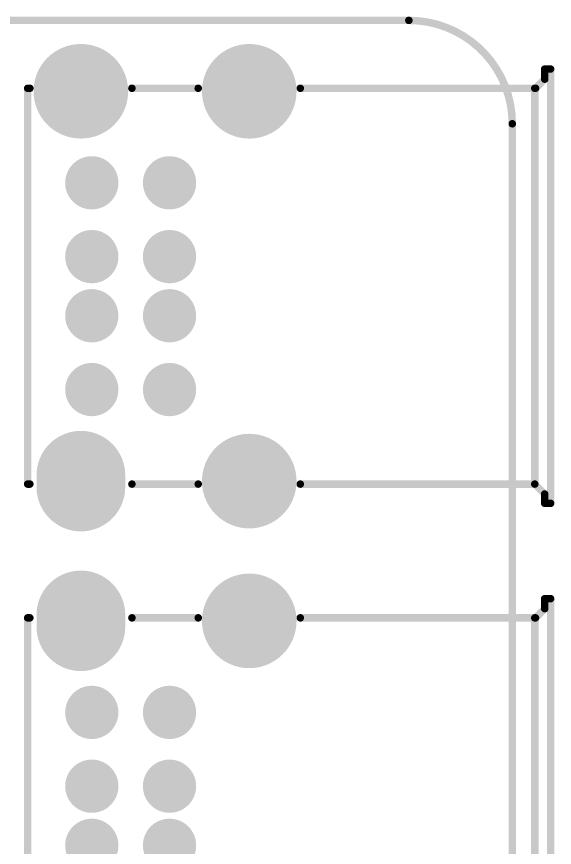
# Model space of a CAD drawing. Header units: millimetres. Extents: x 33.87 to 37.32, y 19.03 to 21.28.
# Drawn here: x 36.566 to 37.283, y 20.177 to 21.285 of the extents above; entities that cross this region are included whole.
import ezdxf

# ---------------------------------------------------------------- set-up
doc = ezdxf.new("R2010")
doc.units = ezdxf.units.MM
doc.header["$MEASUREMENT"] = 0
for name, color, linetype in [('KeepOutLayer', 6, 'Continuous'), ('MidLayer1', 16, 'Continuous'), ('MidLayer2', 76, 'Continuous'), ('MidLayer3', 90, 'Continuous'), ('MidLayer4', 156, 'Continuous'), ('MidLayer5', 130, 'Continuous'), ('MidLayer6', 216, 'Continuous'), ('MultiLayer', 9, 'Continuous'), ('TopLayer', 1, 'Continuous'), ('TopOverlay', 2, 'Continuous'), ('TopSolder', 216, 'Continuous')]:
    doc.layers.add(name, color=color, linetype=linetype)

# ---------------------------------------------------------------- blocks, each defined once
blk = doc.blocks.new('USB_HOST_2_16')
at = {"layer": 'MidLayer1'}
for points, const_width in [([(-0.1417, 0.2598, 1), (-0.0827, 0.2598, 1)], 0.0591), ([(0.0827, 0.2598, 1), (0.1417, 0.2598, 1)], 0.0591), ([(-0.1134, 0.1378, 1), (-0.0819, 0.1378, 1)], 0.0315), ([(-0.0098, 0.1378, 1), (0.0217, 0.1378, 1)], 0.0315), ([(-0.1134, 0.0394, 1), (-0.0819, 0.0394, 1)], 0.0315), ([(-0.0098, 0.0394, 1), (0.0217, 0.0394, 1)], 0.0315), ([(-0.1134, -0.0394, 1), (-0.0819, -0.0394, 1)], 0.0315), ([(-0.0098, -0.0394, 1), (0.0217, -0.0394, 1)], 0.0315), ([(-0.1134, -0.1378, 1), (-0.0819, -0.1378, 1)], 0.0315), ([(-0.0098, -0.1378, 1), (0.0217, -0.1378, 1)], 0.0315), ([(-0.1398, -0.252, 1), (-0.0846, -0.252, 1)], 0.0551), ([(0.0827, -0.2598, 1), (0.1417, -0.2598, 1)], 0.0591), ([(-0.1398, -0.2677, 1), (-0.0846, -0.2677, 1)], 0.0551)]:
    blk.add_lwpolyline(points, format="xyb", close=True, dxfattribs=dict(at, const_width=const_width))
at = {"layer": 'MidLayer1', "const_width": 0.1102}
blk.add_lwpolyline([(-0.1122, -0.252), (-0.1122, -0.2677)], dxfattribs=at)
at = {"layer": 'MidLayer2'}
for points, const_width in [([(-0.1417, 0.2598, 1), (-0.0827, 0.2598, 1)], 0.0591), ([(0.0827, 0.2598, 1), (0.1417, 0.2598, 1)], 0.0591), ([(-0.1134, 0.1378, 1), (-0.0819, 0.1378, 1)], 0.0315), ([(-0.0098, 0.1378, 1), (0.0217, 0.1378, 1)], 0.0315), ([(-0.1134, 0.0394, 1), (-0.0819, 0.0394, 1)], 0.0315), ([(-0.0098, 0.0394, 1), (0.0217, 0.0394, 1)], 0.0315), ([(-0.1134, -0.0394, 1), (-0.0819, -0.0394, 1)], 0.0315), ([(-0.0098, -0.0394, 1), (0.0217, -0.0394, 1)], 0.0315), ([(-0.1134, -0.1378, 1), (-0.0819, -0.1378, 1)], 0.0315), ([(-0.0098, -0.1378, 1), (0.0217, -0.1378, 1)], 0.0315), ([(-0.1398, -0.252, 1), (-0.0846, -0.252, 1)], 0.0551), ([(0.0827, -0.2598, 1), (0.1417, -0.2598, 1)], 0.0591), ([(-0.1398, -0.2677, 1), (-0.0846, -0.2677, 1)], 0.0551)]:
    blk.add_lwpolyline(points, format="xyb", close=True, dxfattribs=dict(at, const_width=const_width))
at = {"layer": 'MidLayer2', "const_width": 0.1102}
blk.add_lwpolyline([(-0.1122, -0.252), (-0.1122, -0.2677)], dxfattribs=at)
at = {"layer": 'MidLayer3'}
for points, const_width in [([(-0.1417, 0.2598, 1), (-0.0827, 0.2598, 1)], 0.0591), ([(0.0827, 0.2598, 1), (0.1417, 0.2598, 1)], 0.0591), ([(-0.1134, 0.1378, 1), (-0.0819, 0.1378, 1)], 0.0315), ([(-0.0098, 0.1378, 1), (0.0217, 0.1378, 1)], 0.0315), ([(-0.1134, 0.0394, 1), (-0.0819, 0.0394, 1)], 0.0315), ([(-0.0098, 0.0394, 1), (0.0217, 0.0394, 1)], 0.0315), ([(-0.1134, -0.0394, 1), (-0.0819, -0.0394, 1)], 0.0315), ([(-0.0098, -0.0394, 1), (0.0217, -0.0394, 1)], 0.0315), ([(-0.1134, -0.1378, 1), (-0.0819, -0.1378, 1)], 0.0315), ([(-0.0098, -0.1378, 1), (0.0217, -0.1378, 1)], 0.0315), ([(-0.1398, -0.252, 1), (-0.0846, -0.252, 1)], 0.0551), ([(0.0827, -0.2598, 1), (0.1417, -0.2598, 1)], 0.0591), ([(-0.1398, -0.2677, 1), (-0.0846, -0.2677, 1)], 0.0551)]:
    blk.add_lwpolyline(points, format="xyb", close=True, dxfattribs=dict(at, const_width=const_width))
at = {"layer": 'MidLayer3', "const_width": 0.1102}
blk.add_lwpolyline([(-0.1122, -0.252), (-0.1122, -0.2677)], dxfattribs=at)
at = {"layer": 'MidLayer4'}
for points, const_width in [([(-0.1417, 0.2598, 1), (-0.0827, 0.2598, 1)], 0.0591), ([(0.0827, 0.2598, 1), (0.1417, 0.2598, 1)], 0.0591), ([(-0.1134, 0.1378, 1), (-0.0819, 0.1378, 1)], 0.0315), ([(-0.0098, 0.1378, 1), (0.0217, 0.1378, 1)], 0.0315), ([(-0.1134, 0.0394, 1), (-0.0819, 0.0394, 1)], 0.0315), ([(-0.0098, 0.0394, 1), (0.0217, 0.0394, 1)], 0.0315), ([(-0.1134, -0.0394, 1), (-0.0819, -0.0394, 1)], 0.0315), ([(-0.0098, -0.0394, 1), (0.0217, -0.0394, 1)], 0.0315), ([(-0.1134, -0.1378, 1), (-0.0819, -0.1378, 1)], 0.0315), ([(-0.0098, -0.1378, 1), (0.0217, -0.1378, 1)], 0.0315), ([(-0.1398, -0.252, 1), (-0.0846, -0.252, 1)], 0.0551), ([(0.0827, -0.2598, 1), (0.1417, -0.2598, 1)], 0.0591), ([(-0.1398, -0.2677, 1), (-0.0846, -0.2677, 1)], 0.0551)]:
    blk.add_lwpolyline(points, format="xyb", close=True, dxfattribs=dict(at, const_width=const_width))
at = {"layer": 'MidLayer4', "const_width": 0.1102}
blk.add_lwpolyline([(-0.1122, -0.252), (-0.1122, -0.2677)], dxfattribs=at)
at = {"layer": 'MidLayer5'}
for points, const_width in [([(-0.1417, 0.2598, 1), (-0.0827, 0.2598, 1)], 0.0591), ([(0.0827, 0.2598, 1), (0.1417, 0.2598, 1)], 0.0591), ([(-0.1134, 0.1378, 1), (-0.0819, 0.1378, 1)], 0.0315), ([(-0.0098, 0.1378, 1), (0.0217, 0.1378, 1)], 0.0315), ([(-0.1134, 0.0394, 1), (-0.0819, 0.0394, 1)], 0.0315), ([(-0.0098, 0.0394, 1), (0.0217, 0.0394, 1)], 0.0315), ([(-0.1134, -0.0394, 1), (-0.0819, -0.0394, 1)], 0.0315), ([(-0.0098, -0.0394, 1), (0.0217, -0.0394, 1)], 0.0315), ([(-0.1134, -0.1378, 1), (-0.0819, -0.1378, 1)], 0.0315), ([(-0.0098, -0.1378, 1), (0.0217, -0.1378, 1)], 0.0315), ([(-0.1398, -0.252, 1), (-0.0846, -0.252, 1)], 0.0551), ([(0.0827, -0.2598, 1), (0.1417, -0.2598, 1)], 0.0591), ([(-0.1398, -0.2677, 1), (-0.0846, -0.2677, 1)], 0.0551)]:
    blk.add_lwpolyline(points, format="xyb", close=True, dxfattribs=dict(at, const_width=const_width))
at = {"layer": 'MidLayer5', "const_width": 0.1102}
blk.add_lwpolyline([(-0.1122, -0.252), (-0.1122, -0.2677)], dxfattribs=at)
at = {"layer": 'MidLayer6'}
for points, const_width in [([(-0.1417, 0.2598, 1), (-0.0827, 0.2598, 1)], 0.0591), ([(0.0827, 0.2598, 1), (0.1417, 0.2598, 1)], 0.0591), ([(-0.1134, 0.1378, 1), (-0.0819, 0.1378, 1)], 0.0315), ([(-0.0098, 0.1378, 1), (0.0217, 0.1378, 1)], 0.0315), ([(-0.1134, 0.0394, 1), (-0.0819, 0.0394, 1)], 0.0315), ([(-0.0098, 0.0394, 1), (0.0217, 0.0394, 1)], 0.0315), ([(-0.1134, -0.0394, 1), (-0.0819, -0.0394, 1)], 0.0315), ([(-0.0098, -0.0394, 1), (0.0217, -0.0394, 1)], 0.0315), ([(-0.1134, -0.1378, 1), (-0.0819, -0.1378, 1)], 0.0315), ([(-0.0098, -0.1378, 1), (0.0217, -0.1378, 1)], 0.0315), ([(-0.1398, -0.252, 1), (-0.0846, -0.252, 1)], 0.0551), ([(0.0827, -0.2598, 1), (0.1417, -0.2598, 1)], 0.0591), ([(-0.1398, -0.2677, 1), (-0.0846, -0.2677, 1)], 0.0551)]:
    blk.add_lwpolyline(points, format="xyb", close=True, dxfattribs=dict(at, const_width=const_width))
at = {"layer": 'MidLayer6', "const_width": 0.1102}
blk.add_lwpolyline([(-0.1122, -0.252), (-0.1122, -0.2677)], dxfattribs=at)
at = {"layer": 'MultiLayer'}
for points, const_width in [([(-0.1417, 0.2598, 1), (-0.0827, 0.2598, 1)], 0.0591), ([(0.0827, 0.2598, 1), (0.1417, 0.2598, 1)], 0.0591), ([(-0.1134, 0.1378, 1), (-0.0819, 0.1378, 1)], 0.0315), ([(-0.0098, 0.1378, 1), (0.0217, 0.1378, 1)], 0.0315), ([(-0.1134, 0.0394, 1), (-0.0819, 0.0394, 1)], 0.0315), ([(-0.0098, 0.0394, 1), (0.0217, 0.0394, 1)], 0.0315), ([(-0.1134, -0.0394, 1), (-0.0819, -0.0394, 1)], 0.0315), ([(-0.0098, -0.0394, 1), (0.0217, -0.0394, 1)], 0.0315), ([(-0.1134, -0.1378, 1), (-0.0819, -0.1378, 1)], 0.0315), ([(-0.0098, -0.1378, 1), (0.0217, -0.1378, 1)], 0.0315), ([(-0.1398, -0.252, 1), (-0.0846, -0.252, 1)], 0.0551), ([(0.0827, -0.2598, 1), (0.1417, -0.2598, 1)], 0.0591), ([(-0.1398, -0.2677, 1), (-0.0846, -0.2677, 1)], 0.0551)]:
    blk.add_lwpolyline(points, format="xyb", close=True, dxfattribs=dict(at, const_width=const_width))
at = {"layer": 'MultiLayer', "const_width": 0.1102}
blk.add_lwpolyline([(-0.1122, -0.252), (-0.1122, -0.2677)], dxfattribs=at)
at = {"layer": 'TopLayer'}
for points, const_width in [([(-0.1417, 0.2598, 1), (-0.0827, 0.2598, 1)], 0.0591), ([(0.0827, 0.2598, 1), (0.1417, 0.2598, 1)], 0.0591), ([(-0.1134, 0.1378, 1), (-0.0819, 0.1378, 1)], 0.0315), ([(-0.0098, 0.1378, 1), (0.0217, 0.1378, 1)], 0.0315), ([(-0.1134, 0.0394, 1), (-0.0819, 0.0394, 1)], 0.0315), ([(-0.0098, 0.0394, 1), (0.0217, 0.0394, 1)], 0.0315), ([(-0.1134, -0.0394, 1), (-0.0819, -0.0394, 1)], 0.0315), ([(-0.0098, -0.0394, 1), (0.0217, -0.0394, 1)], 0.0315), ([(-0.1134, -0.1378, 1), (-0.0819, -0.1378, 1)], 0.0315), ([(-0.0098, -0.1378, 1), (0.0217, -0.1378, 1)], 0.0315), ([(-0.1398, -0.252, 1), (-0.0846, -0.252, 1)], 0.0551), ([(0.0827, -0.2598, 1), (0.1417, -0.2598, 1)], 0.0591), ([(-0.1398, -0.2677, 1), (-0.0846, -0.2677, 1)], 0.0551)]:
    blk.add_lwpolyline(points, format="xyb", close=True, dxfattribs=dict(at, const_width=const_width))
at = {"layer": 'TopLayer', "const_width": 0.1102}
blk.add_lwpolyline([(-0.1122, -0.252), (-0.1122, -0.2677)], dxfattribs=at)
at = {"layer": 'TopOverlay', "const_width": 0.01}
for points in [[(0.5059, 0.2894), (0.5138, 0.2894)], [(0.5059, 0.276), (0.5059, 0.2894)], [(0.5138, -0.2894), (0.5138, 0.2894)], [(0.4937, 0.2638), (0.5059, 0.276)], [(-0.1831, -0.2638), (-0.1831, 0.2638)], [(-0.1831, 0.2638), (-0.1802, 0.2638)], [(-0.0442, 0.2638), (0.0442, 0.2638)], [(0.1802, 0.2638), (0.4927, 0.2638)], [(0.4927, -0.2638), (0.4927, 0.2638)], [(-0.1831, -0.2638), (-0.1802, -0.2638)], [(-0.0442, -0.2638), (0.0442, -0.2638)], [(0.1802, -0.2638), (0.4927, -0.2638)], [(0.4927, -0.2638), (0.5059, -0.277)], [(0.5059, -0.2894), (0.5059, -0.277)], [(0.5059, -0.2894), (0.5138, -0.2894)]]:
    blk.add_lwpolyline(points, dxfattribs=at)
at = {"layer": 'TopOverlay', "const_width": 0.005}
for points in [[(0.5034, 0.2894, 1), (0.5084, 0.2894, 1)], [(0.5034, 0.2894, 1), (0.5084, 0.2894, 1)], [(0.5113, 0.2894, 1), (0.5163, 0.2894, 1)], [(0.5113, 0.2894, 1), (0.5163, 0.2894, 1)], [(0.5034, 0.276, 1), (0.5084, 0.276, 1)], [(0.5034, 0.276, 1), (0.5084, 0.276, 1)], [(-0.1856, 0.2638, 1), (-0.1806, 0.2638, 1)], [(-0.1856, 0.2638, 1), (-0.1806, 0.2638, 1)], [(-0.1827, 0.2638, 1), (-0.1777, 0.2638, 1)], [(-0.0467, 0.2638, 1), (-0.0417, 0.2638, 1)], [(0.0417, 0.2638, 1), (0.0467, 0.2638, 1)], [(0.1777, 0.2638, 1), (0.1827, 0.2638, 1)], [(0.4902, 0.2638, 1), (0.4952, 0.2638, 1)], [(0.4902, 0.2638, 1), (0.4952, 0.2638, 1)], [(0.4912, 0.2638, 1), (0.4962, 0.2638, 1)], [(-0.1856, -0.2638, 1), (-0.1806, -0.2638, 1)], [(-0.1856, -0.2638, 1), (-0.1806, -0.2638, 1)], [(-0.1827, -0.2638, 1), (-0.1777, -0.2638, 1)], [(-0.0467, -0.2638, 1), (-0.0417, -0.2638, 1)], [(0.0417, -0.2638, 1), (0.0467, -0.2638, 1)], [(0.1777, -0.2638, 1), (0.1827, -0.2638, 1)], [(0.4902, -0.2638, 1), (0.4952, -0.2638, 1)], [(0.4902, -0.2638, 1), (0.4952, -0.2638, 1)], [(0.4902, -0.2638, 1), (0.4952, -0.2638, 1)], [(0.5034, -0.277, 1), (0.5084, -0.277, 1)], [(0.5034, -0.277, 1), (0.5084, -0.277, 1)], [(0.5034, -0.2894, 1), (0.5084, -0.2894, 1)], [(0.5034, -0.2894, 1), (0.5084, -0.2894, 1)], [(0.5113, -0.2894, 1), (0.5163, -0.2894, 1)], [(0.5113, -0.2894, 1), (0.5163, -0.2894, 1)]]:
    blk.add_lwpolyline(points, format="xyb", close=True, dxfattribs=at)
at = {"layer": 'TopSolder'}
for points, const_width in [([(-0.1437, 0.2598, 1), (-0.0807, 0.2598, 1)], 0.0631), ([(0.0807, 0.2598, 1), (0.1437, 0.2598, 1)], 0.0631), ([(-0.1154, 0.1378, 1), (-0.0799, 0.1378, 1)], 0.0355), ([(-0.0118, 0.1378, 1), (0.0237, 0.1378, 1)], 0.0355), ([(-0.1154, 0.0394, 1), (-0.0799, 0.0394, 1)], 0.0355), ([(-0.0118, 0.0394, 1), (0.0237, 0.0394, 1)], 0.0355), ([(-0.1154, -0.0394, 1), (-0.0799, -0.0394, 1)], 0.0355), ([(-0.0118, -0.0394, 1), (0.0237, -0.0394, 1)], 0.0355), ([(-0.1154, -0.1378, 1), (-0.0799, -0.1378, 1)], 0.0355), ([(-0.0118, -0.1378, 1), (0.0237, -0.1378, 1)], 0.0355), ([(-0.1418, -0.252, 1), (-0.0826, -0.252, 1)], 0.0591), ([(0.0807, -0.2598, 1), (0.1437, -0.2598, 1)], 0.0631), ([(-0.1418, -0.2677, 1), (-0.0826, -0.2677, 1)], 0.0591)]:
    blk.add_lwpolyline(points, format="xyb", close=True, dxfattribs=dict(at, const_width=const_width))
at = {"layer": 'TopSolder', "const_width": 0.1182}
blk.add_lwpolyline([(-0.1122, -0.252), (-0.1122, -0.2677)], dxfattribs=at)
blk = doc.blocks.new('USB_HOST_2_17')
at = {"layer": 'MidLayer1', "const_width": 0.1102}
blk.add_lwpolyline([(-0.1122, 0.2677), (-0.1122, 0.252)], dxfattribs=at)
at = {"layer": 'MidLayer1'}
for points, const_width in [([(-0.1398, 0.2677, 1), (-0.0846, 0.2677, 1)], 0.0551), ([(0.0827, 0.2598, 1), (0.1417, 0.2598, 1)], 0.0591), ([(-0.1398, 0.252, 1), (-0.0846, 0.252, 1)], 0.0551), ([(-0.1134, 0.1378, 1), (-0.0819, 0.1378, 1)], 0.0315), ([(-0.0098, 0.1378, 1), (0.0217, 0.1378, 1)], 0.0315), ([(-0.1134, 0.0394, 1), (-0.0819, 0.0394, 1)], 0.0315), ([(-0.0098, 0.0394, 1), (0.0217, 0.0394, 1)], 0.0315), ([(-0.1134, -0.0394, 1), (-0.0819, -0.0394, 1)], 0.0315), ([(-0.0098, -0.0394, 1), (0.0217, -0.0394, 1)], 0.0315), ([(-0.1134, -0.1378, 1), (-0.0819, -0.1378, 1)], 0.0315), ([(-0.0098, -0.1378, 1), (0.0217, -0.1378, 1)], 0.0315), ([(-0.1417, -0.2598, 1), (-0.0827, -0.2598, 1)], 0.0591), ([(0.0827, -0.2598, 1), (0.1417, -0.2598, 1)], 0.0591)]:
    blk.add_lwpolyline(points, format="xyb", close=True, dxfattribs=dict(at, const_width=const_width))
at = {"layer": 'MidLayer2', "const_width": 0.1102}
blk.add_lwpolyline([(-0.1122, 0.2677), (-0.1122, 0.252)], dxfattribs=at)
at = {"layer": 'MidLayer2'}
for points, const_width in [([(-0.1398, 0.2677, 1), (-0.0846, 0.2677, 1)], 0.0551), ([(0.0827, 0.2598, 1), (0.1417, 0.2598, 1)], 0.0591), ([(-0.1398, 0.252, 1), (-0.0846, 0.252, 1)], 0.0551), ([(-0.1134, 0.1378, 1), (-0.0819, 0.1378, 1)], 0.0315), ([(-0.0098, 0.1378, 1), (0.0217, 0.1378, 1)], 0.0315), ([(-0.1134, 0.0394, 1), (-0.0819, 0.0394, 1)], 0.0315), ([(-0.0098, 0.0394, 1), (0.0217, 0.0394, 1)], 0.0315), ([(-0.1134, -0.0394, 1), (-0.0819, -0.0394, 1)], 0.0315), ([(-0.0098, -0.0394, 1), (0.0217, -0.0394, 1)], 0.0315), ([(-0.1134, -0.1378, 1), (-0.0819, -0.1378, 1)], 0.0315), ([(-0.0098, -0.1378, 1), (0.0217, -0.1378, 1)], 0.0315), ([(-0.1417, -0.2598, 1), (-0.0827, -0.2598, 1)], 0.0591), ([(0.0827, -0.2598, 1), (0.1417, -0.2598, 1)], 0.0591)]:
    blk.add_lwpolyline(points, format="xyb", close=True, dxfattribs=dict(at, const_width=const_width))
at = {"layer": 'MidLayer3', "const_width": 0.1102}
blk.add_lwpolyline([(-0.1122, 0.2677), (-0.1122, 0.252)], dxfattribs=at)
at = {"layer": 'MidLayer3'}
for points, const_width in [([(-0.1398, 0.2677, 1), (-0.0846, 0.2677, 1)], 0.0551), ([(0.0827, 0.2598, 1), (0.1417, 0.2598, 1)], 0.0591), ([(-0.1398, 0.252, 1), (-0.0846, 0.252, 1)], 0.0551), ([(-0.1134, 0.1378, 1), (-0.0819, 0.1378, 1)], 0.0315), ([(-0.0098, 0.1378, 1), (0.0217, 0.1378, 1)], 0.0315), ([(-0.1134, 0.0394, 1), (-0.0819, 0.0394, 1)], 0.0315), ([(-0.0098, 0.0394, 1), (0.0217, 0.0394, 1)], 0.0315), ([(-0.1134, -0.0394, 1), (-0.0819, -0.0394, 1)], 0.0315), ([(-0.0098, -0.0394, 1), (0.0217, -0.0394, 1)], 0.0315), ([(-0.1134, -0.1378, 1), (-0.0819, -0.1378, 1)], 0.0315), ([(-0.0098, -0.1378, 1), (0.0217, -0.1378, 1)], 0.0315), ([(-0.1417, -0.2598, 1), (-0.0827, -0.2598, 1)], 0.0591), ([(0.0827, -0.2598, 1), (0.1417, -0.2598, 1)], 0.0591)]:
    blk.add_lwpolyline(points, format="xyb", close=True, dxfattribs=dict(at, const_width=const_width))
at = {"layer": 'MidLayer4', "const_width": 0.1102}
blk.add_lwpolyline([(-0.1122, 0.2677), (-0.1122, 0.252)], dxfattribs=at)
at = {"layer": 'MidLayer4'}
for points, const_width in [([(-0.1398, 0.2677, 1), (-0.0846, 0.2677, 1)], 0.0551), ([(0.0827, 0.2598, 1), (0.1417, 0.2598, 1)], 0.0591), ([(-0.1398, 0.252, 1), (-0.0846, 0.252, 1)], 0.0551), ([(-0.1134, 0.1378, 1), (-0.0819, 0.1378, 1)], 0.0315), ([(-0.0098, 0.1378, 1), (0.0217, 0.1378, 1)], 0.0315), ([(-0.1134, 0.0394, 1), (-0.0819, 0.0394, 1)], 0.0315), ([(-0.0098, 0.0394, 1), (0.0217, 0.0394, 1)], 0.0315), ([(-0.1134, -0.0394, 1), (-0.0819, -0.0394, 1)], 0.0315), ([(-0.0098, -0.0394, 1), (0.0217, -0.0394, 1)], 0.0315), ([(-0.1134, -0.1378, 1), (-0.0819, -0.1378, 1)], 0.0315), ([(-0.0098, -0.1378, 1), (0.0217, -0.1378, 1)], 0.0315), ([(-0.1417, -0.2598, 1), (-0.0827, -0.2598, 1)], 0.0591), ([(0.0827, -0.2598, 1), (0.1417, -0.2598, 1)], 0.0591)]:
    blk.add_lwpolyline(points, format="xyb", close=True, dxfattribs=dict(at, const_width=const_width))
at = {"layer": 'MidLayer5', "const_width": 0.1102}
blk.add_lwpolyline([(-0.1122, 0.2677), (-0.1122, 0.252)], dxfattribs=at)
at = {"layer": 'MidLayer5'}
for points, const_width in [([(-0.1398, 0.2677, 1), (-0.0846, 0.2677, 1)], 0.0551), ([(0.0827, 0.2598, 1), (0.1417, 0.2598, 1)], 0.0591), ([(-0.1398, 0.252, 1), (-0.0846, 0.252, 1)], 0.0551), ([(-0.1134, 0.1378, 1), (-0.0819, 0.1378, 1)], 0.0315), ([(-0.0098, 0.1378, 1), (0.0217, 0.1378, 1)], 0.0315), ([(-0.1134, 0.0394, 1), (-0.0819, 0.0394, 1)], 0.0315), ([(-0.0098, 0.0394, 1), (0.0217, 0.0394, 1)], 0.0315), ([(-0.1134, -0.0394, 1), (-0.0819, -0.0394, 1)], 0.0315), ([(-0.0098, -0.0394, 1), (0.0217, -0.0394, 1)], 0.0315), ([(-0.1134, -0.1378, 1), (-0.0819, -0.1378, 1)], 0.0315), ([(-0.0098, -0.1378, 1), (0.0217, -0.1378, 1)], 0.0315), ([(-0.1417, -0.2598, 1), (-0.0827, -0.2598, 1)], 0.0591), ([(0.0827, -0.2598, 1), (0.1417, -0.2598, 1)], 0.0591)]:
    blk.add_lwpolyline(points, format="xyb", close=True, dxfattribs=dict(at, const_width=const_width))
at = {"layer": 'MidLayer6', "const_width": 0.1102}
blk.add_lwpolyline([(-0.1122, 0.2677), (-0.1122, 0.252)], dxfattribs=at)
at = {"layer": 'MidLayer6'}
for points, const_width in [([(-0.1398, 0.2677, 1), (-0.0846, 0.2677, 1)], 0.0551), ([(0.0827, 0.2598, 1), (0.1417, 0.2598, 1)], 0.0591), ([(-0.1398, 0.252, 1), (-0.0846, 0.252, 1)], 0.0551), ([(-0.1134, 0.1378, 1), (-0.0819, 0.1378, 1)], 0.0315), ([(-0.0098, 0.1378, 1), (0.0217, 0.1378, 1)], 0.0315), ([(-0.1134, 0.0394, 1), (-0.0819, 0.0394, 1)], 0.0315), ([(-0.0098, 0.0394, 1), (0.0217, 0.0394, 1)], 0.0315), ([(-0.1134, -0.0394, 1), (-0.0819, -0.0394, 1)], 0.0315), ([(-0.0098, -0.0394, 1), (0.0217, -0.0394, 1)], 0.0315), ([(-0.1134, -0.1378, 1), (-0.0819, -0.1378, 1)], 0.0315), ([(-0.0098, -0.1378, 1), (0.0217, -0.1378, 1)], 0.0315), ([(-0.1417, -0.2598, 1), (-0.0827, -0.2598, 1)], 0.0591), ([(0.0827, -0.2598, 1), (0.1417, -0.2598, 1)], 0.0591)]:
    blk.add_lwpolyline(points, format="xyb", close=True, dxfattribs=dict(at, const_width=const_width))
at = {"layer": 'MultiLayer', "const_width": 0.1102}
blk.add_lwpolyline([(-0.1122, 0.2677), (-0.1122, 0.252)], dxfattribs=at)
at = {"layer": 'MultiLayer'}
for points, const_width in [([(-0.1398, 0.2677, 1), (-0.0846, 0.2677, 1)], 0.0551), ([(0.0827, 0.2598, 1), (0.1417, 0.2598, 1)], 0.0591), ([(-0.1398, 0.252, 1), (-0.0846, 0.252, 1)], 0.0551), ([(-0.1134, 0.1378, 1), (-0.0819, 0.1378, 1)], 0.0315), ([(-0.0098, 0.1378, 1), (0.0217, 0.1378, 1)], 0.0315), ([(-0.1134, 0.0394, 1), (-0.0819, 0.0394, 1)], 0.0315), ([(-0.0098, 0.0394, 1), (0.0217, 0.0394, 1)], 0.0315), ([(-0.1134, -0.0394, 1), (-0.0819, -0.0394, 1)], 0.0315), ([(-0.0098, -0.0394, 1), (0.0217, -0.0394, 1)], 0.0315), ([(-0.1134, -0.1378, 1), (-0.0819, -0.1378, 1)], 0.0315), ([(-0.0098, -0.1378, 1), (0.0217, -0.1378, 1)], 0.0315), ([(-0.1417, -0.2598, 1), (-0.0827, -0.2598, 1)], 0.0591), ([(0.0827, -0.2598, 1), (0.1417, -0.2598, 1)], 0.0591)]:
    blk.add_lwpolyline(points, format="xyb", close=True, dxfattribs=dict(at, const_width=const_width))
at = {"layer": 'TopLayer', "const_width": 0.1102}
blk.add_lwpolyline([(-0.1122, 0.2677), (-0.1122, 0.252)], dxfattribs=at)
at = {"layer": 'TopLayer'}
for points, const_width in [([(-0.1398, 0.2677, 1), (-0.0846, 0.2677, 1)], 0.0551), ([(0.0827, 0.2598, 1), (0.1417, 0.2598, 1)], 0.0591), ([(-0.1398, 0.252, 1), (-0.0846, 0.252, 1)], 0.0551), ([(-0.1134, 0.1378, 1), (-0.0819, 0.1378, 1)], 0.0315), ([(-0.0098, 0.1378, 1), (0.0217, 0.1378, 1)], 0.0315), ([(-0.1134, 0.0394, 1), (-0.0819, 0.0394, 1)], 0.0315), ([(-0.0098, 0.0394, 1), (0.0217, 0.0394, 1)], 0.0315), ([(-0.1134, -0.0394, 1), (-0.0819, -0.0394, 1)], 0.0315), ([(-0.0098, -0.0394, 1), (0.0217, -0.0394, 1)], 0.0315), ([(-0.1134, -0.1378, 1), (-0.0819, -0.1378, 1)], 0.0315), ([(-0.0098, -0.1378, 1), (0.0217, -0.1378, 1)], 0.0315), ([(-0.1417, -0.2598, 1), (-0.0827, -0.2598, 1)], 0.0591), ([(0.0827, -0.2598, 1), (0.1417, -0.2598, 1)], 0.0591)]:
    blk.add_lwpolyline(points, format="xyb", close=True, dxfattribs=dict(at, const_width=const_width))
at = {"layer": 'TopOverlay', "const_width": 0.01}
for points in [[(0.5059, 0.2894), (0.5138, 0.2894)], [(0.5059, 0.276), (0.5059, 0.2894)], [(0.5138, -0.2894), (0.5138, 0.2894)], [(0.4937, 0.2638), (0.5059, 0.276)], [(-0.1831, -0.2638), (-0.1831, 0.2638)], [(-0.1831, 0.2638), (-0.1802, 0.2638)], [(-0.0442, 0.2638), (0.0442, 0.2638)], [(0.1802, 0.2638), (0.4927, 0.2638)], [(0.4927, -0.2638), (0.4927, 0.2638)], [(-0.1831, -0.2638), (-0.1802, -0.2638)], [(-0.0442, -0.2638), (0.0442, -0.2638)], [(0.1802, -0.2638), (0.4927, -0.2638)], [(0.4927, -0.2638), (0.5059, -0.277)], [(0.5059, -0.2894), (0.5059, -0.277)], [(0.5059, -0.2894), (0.5138, -0.2894)]]:
    blk.add_lwpolyline(points, dxfattribs=at)
at = {"layer": 'TopOverlay', "const_width": 0.005}
for points in [[(0.5034, 0.2894, 1), (0.5084, 0.2894, 1)], [(0.5034, 0.2894, 1), (0.5084, 0.2894, 1)], [(0.5113, 0.2894, 1), (0.5163, 0.2894, 1)], [(0.5113, 0.2894, 1), (0.5163, 0.2894, 1)], [(0.5034, 0.276, 1), (0.5084, 0.276, 1)], [(0.5034, 0.276, 1), (0.5084, 0.276, 1)], [(-0.1856, 0.2638, 1), (-0.1806, 0.2638, 1)], [(-0.1856, 0.2638, 1), (-0.1806, 0.2638, 1)], [(-0.1827, 0.2638, 1), (-0.1777, 0.2638, 1)], [(-0.0467, 0.2638, 1), (-0.0417, 0.2638, 1)], [(0.0417, 0.2638, 1), (0.0467, 0.2638, 1)], [(0.1777, 0.2638, 1), (0.1827, 0.2638, 1)], [(0.4902, 0.2638, 1), (0.4952, 0.2638, 1)], [(0.4902, 0.2638, 1), (0.4952, 0.2638, 1)], [(0.4912, 0.2638, 1), (0.4962, 0.2638, 1)], [(-0.1856, -0.2638, 1), (-0.1806, -0.2638, 1)], [(-0.1856, -0.2638, 1), (-0.1806, -0.2638, 1)], [(-0.1827, -0.2638, 1), (-0.1777, -0.2638, 1)], [(-0.0467, -0.2638, 1), (-0.0417, -0.2638, 1)], [(0.0417, -0.2638, 1), (0.0467, -0.2638, 1)], [(0.1777, -0.2638, 1), (0.1827, -0.2638, 1)], [(0.4902, -0.2638, 1), (0.4952, -0.2638, 1)], [(0.4902, -0.2638, 1), (0.4952, -0.2638, 1)], [(0.4902, -0.2638, 1), (0.4952, -0.2638, 1)], [(0.5034, -0.277, 1), (0.5084, -0.277, 1)], [(0.5034, -0.277, 1), (0.5084, -0.277, 1)], [(0.5034, -0.2894, 1), (0.5084, -0.2894, 1)], [(0.5034, -0.2894, 1), (0.5084, -0.2894, 1)], [(0.5113, -0.2894, 1), (0.5163, -0.2894, 1)], [(0.5113, -0.2894, 1), (0.5163, -0.2894, 1)]]:
    blk.add_lwpolyline(points, format="xyb", close=True, dxfattribs=at)
at = {"layer": 'TopSolder', "const_width": 0.1182}
blk.add_lwpolyline([(-0.1122, 0.2677), (-0.1122, 0.252)], dxfattribs=at)
at = {"layer": 'TopSolder'}
for points, const_width in [([(-0.1418, 0.2677, 1), (-0.0826, 0.2677, 1)], 0.0591), ([(0.0807, 0.2598, 1), (0.1437, 0.2598, 1)], 0.0631), ([(-0.1418, 0.252, 1), (-0.0826, 0.252, 1)], 0.0591), ([(-0.1154, 0.1378, 1), (-0.0799, 0.1378, 1)], 0.0355), ([(-0.0118, 0.1378, 1), (0.0237, 0.1378, 1)], 0.0355), ([(-0.1154, 0.0394, 1), (-0.0799, 0.0394, 1)], 0.0355), ([(-0.0118, 0.0394, 1), (0.0237, 0.0394, 1)], 0.0355), ([(-0.1154, -0.0394, 1), (-0.0799, -0.0394, 1)], 0.0355), ([(-0.0118, -0.0394, 1), (0.0237, -0.0394, 1)], 0.0355), ([(-0.1154, -0.1378, 1), (-0.0799, -0.1378, 1)], 0.0355), ([(-0.0118, -0.1378, 1), (0.0237, -0.1378, 1)], 0.0355), ([(-0.1437, -0.2598, 1), (-0.0807, -0.2598, 1)], 0.0631), ([(0.0807, -0.2598, 1), (0.1437, -0.2598, 1)], 0.0631)]:
    blk.add_lwpolyline(points, format="xyb", close=True, dxfattribs=dict(at, const_width=const_width))

msp = doc.modelspace()

# ---------------------------------------------------------------- linework, layer by layer
at = {"layer": 'KeepOutLayer', "const_width": 0.01}
for points in [[(34.0178, 21.2797), (37.0887, 21.2797)], [(37.2265, 19.2128), (37.2265, 21.1419)]]:
    msp.add_lwpolyline(points, dxfattribs=at)
at = {"layer": 'KeepOutLayer', "const_width": 0.005}
for points in [[(37.0862, 21.2797, 1), (37.0912, 21.2797, 1)], [(37.0862, 21.2797, 1), (37.0912, 21.2797, 1)], [(37.224, 21.1419, 1), (37.229, 21.1419, 1)], [(37.224, 21.1419, 1), (37.229, 21.1419, 1)]]:
    msp.add_lwpolyline(points, format="xyb", close=True, dxfattribs=at)
at = {"layer": 'KeepOutLayer', "const_width": 0.01}
msp.add_lwpolyline([(37.0887, 21.2797, -0.414214), (37.2265, 21.1419)], format="xyb", dxfattribs=at)

# ---------------------------------------------------------------- block references
for name, p in [('USB_HOST_2_16', (36.7638, 20.9254)), ('USB_HOST_2_17', (36.7638, 20.2195))]:
    msp.add_blockref(name, p)

doc.saveas('drawing.dxf')
